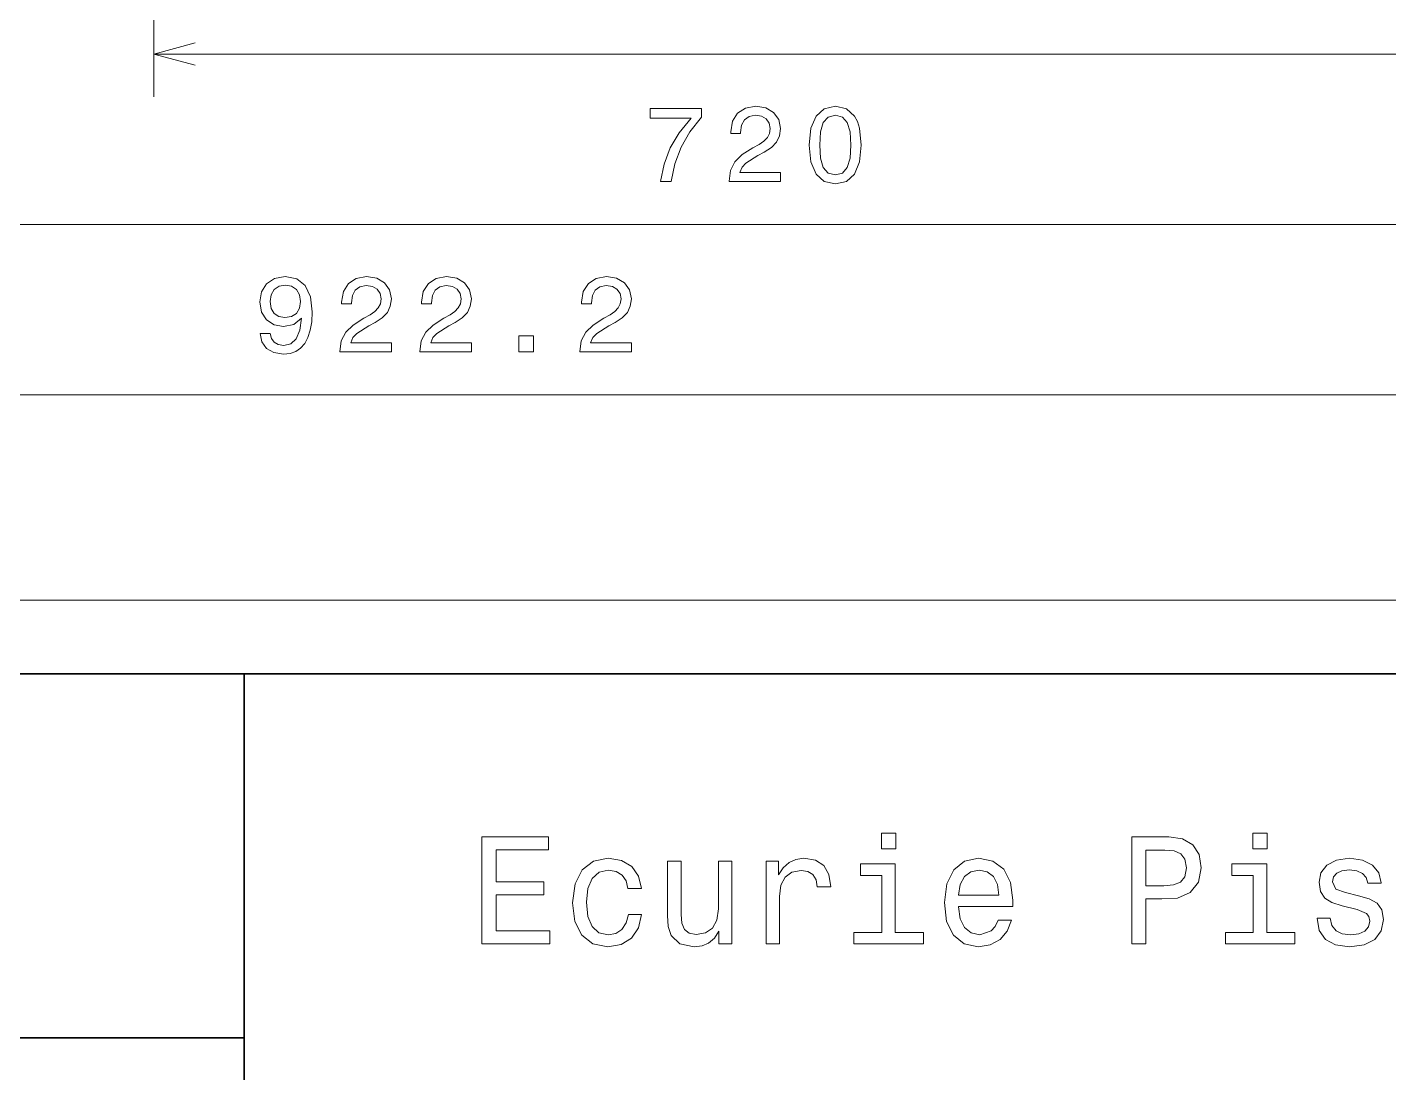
# Model space of a CAD drawing. Extents: x 0 to 420, y 0 to 297.
# Drawn here: x 274.9 to 338.5, y 51.4 to 100.2 of the extents above; entities that cross this region are included whole.
import ezdxf

# ---------------------------------------------------------------- set-up
doc = ezdxf.new("R2010")
doc.units = 0

msp = doc.modelspace()

# ---------------------------------------------------------------- linework, layer by layer
at = {"color": 7, "lineweight": 13}
for p, q in [((280.787323, 154.658569), (280.787323, 96.966209)), ((280.787323, 98.966209), (360.310303, 98.966209)), ((228.573792, 83.043495), (360.310303, 83.043495)), ((151.558884, 73.443031), (360.310303, 73.443031))]:
    msp.add_line(p, q, dxfattribs=at)
at = {"color": 230, "lineweight": 13}
msp.add_line((257.453156, 91.004845), (360.310303, 91.004845), dxfattribs=at)
at = {"color": 7, "lineweight": 35}
for p, q in [((220, 70), (410, 70)), ((285, 10), (285, 70)), ((220, 53), (285, 53))]:
    msp.add_line(p, q, dxfattribs=at)
at = {"color": 7, "lineweight": 13}
msp.add_lwpolyline([(282.719177, 99.483849), (280.787323, 98.966209), (282.719177, 98.44857)], dxfattribs=at)
at = {"color": 230, "lineweight": 13}
for points in [[(304.444702, 93.004845), (304.954071, 93.004845), (305.120514, 93.836975), (305.413025, 94.613632), (305.826569, 95.334816), (306.36618, 96.010612), (306.36618, 96.429199), (303.965607, 96.429199), (303.965607, 95.970261), (305.882019, 95.970261), (305.327271, 95.289429), (304.908691, 94.578331), (304.61618, 93.821846)], [(307.651184, 93.004845), (310.056824, 93.004845), (310.056824, 93.43856), (308.155518, 93.43856), (308.261414, 93.675598), (308.442993, 93.872284), (309.002777, 94.230354), (309.300323, 94.381645), (309.633179, 94.598503), (309.870209, 94.85067), (310.006378, 95.148216), (310.056824, 95.486115), (309.971069, 95.909744), (309.734039, 96.242599), (309.370941, 96.454414), (308.901917, 96.53006), (308.417755, 96.444328), (308.049622, 96.207298), (307.812592, 95.829056), (307.731873, 95.329773), (307.731873, 95.259171), (308.190826, 95.259171), (308.190826, 95.299515), (308.236206, 95.642456), (308.372375, 95.894615), (308.589233, 96.056), (308.876709, 96.111473), (309.16922, 96.061043), (309.386078, 95.934959), (309.527283, 95.738274), (309.577698, 95.491158), (309.542419, 95.259171), (309.446594, 95.062485), (309.285187, 94.891014), (309.063293, 94.739716), (308.765747, 94.578331), (308.271515, 94.265656), (307.923523, 93.9328), (307.716766, 93.529343), (307.651184, 93.019974)], [(311.402344, 94.7145), (311.477997, 93.922714), (311.715027, 93.357872), (312.093262, 93.014931), (312.617767, 92.903984), (313.137207, 93.014931), (313.515472, 93.357872), (313.747437, 93.922714), (313.828125, 94.7145), (313.747437, 95.501244), (313.651611, 95.813927), (313.515472, 96.071129), (313.137207, 96.41407), (312.617767, 96.53006), (312.093262, 96.41407), (311.715027, 96.066086), (311.477997, 95.501244)], [(311.886505, 94.7145), (311.926849, 95.32473), (312.052917, 95.763489), (312.279877, 96.020699), (312.617767, 96.111473), (312.950623, 96.020699), (313.177551, 95.763489), (313.30365, 95.32473), (313.343994, 94.7145), (313.30365, 94.099228), (313.177551, 93.660469), (312.950623, 93.403259), (312.617767, 93.317528), (312.279877, 93.403259), (312.052917, 93.660469), (311.926849, 94.099228)]]:
    msp.add_lwpolyline(points, close=True, dxfattribs=at)
at = {"color": 7, "lineweight": 13}
for points in [[(285.759644, 85.910927), (285.835266, 85.512505), (286.052155, 85.204872), (286.395081, 85.013229), (286.848969, 84.942619), (287.146515, 84.977928), (287.413818, 85.068703), (287.640747, 85.225044), (287.832397, 85.446945), (287.983704, 85.724319), (288.094635, 86.067261), (288.160217, 86.460632), (288.185425, 86.914528), (288.099701, 87.625618), (287.85257, 88.145073), (287.459198, 88.457748), (286.919586, 88.568703), (286.425323, 88.477928), (286.052155, 88.235847), (285.810059, 87.862656), (285.72937, 87.393631), (285.810059, 86.909477), (286.047089, 86.541328), (286.400116, 86.309341), (286.848969, 86.233688), (287.323029, 86.329514), (287.681091, 86.622017), (287.600403, 86.062218), (287.439026, 85.663803), (287.191895, 85.426773), (286.854004, 85.351128), (286.591766, 85.386429), (286.400116, 85.497383), (286.274048, 85.673889), (286.223602, 85.910927)], [(289.475494, 85.043488), (291.881104, 85.043488), (291.881104, 85.477203), (289.979797, 85.477203), (290.085724, 85.714241), (290.267273, 85.910927), (290.827057, 86.26899), (291.124603, 86.420288), (291.457458, 86.637146), (291.694489, 86.889305), (291.830658, 87.186859), (291.881104, 87.524757), (291.79538, 87.948387), (291.55835, 88.281242), (291.195221, 88.493057), (290.726196, 88.568703), (290.242065, 88.482964), (289.873901, 88.245934), (289.636871, 87.867691), (289.556183, 87.368416), (289.556183, 87.297806), (290.015106, 87.297806), (290.015106, 87.338158), (290.060486, 87.681099), (290.196655, 87.933258), (290.413513, 88.094643), (290.700989, 88.150116), (290.9935, 88.099686), (291.210358, 87.973602), (291.351563, 87.776917), (291.402008, 87.5298), (291.366699, 87.297806), (291.270874, 87.10112), (291.109497, 86.929649), (290.887573, 86.778358), (290.590027, 86.616974), (290.095795, 86.304298), (289.747803, 85.971443), (289.541046, 85.567986), (289.475494, 85.058617)], [(293.211517, 85.043488), (295.617126, 85.043488), (295.617126, 85.477203), (293.71582, 85.477203), (293.821747, 85.714241), (294.003296, 85.910927), (294.56308, 86.26899), (294.860626, 86.420288), (295.193481, 86.637146), (295.430511, 86.889305), (295.566681, 87.186859), (295.617126, 87.524757), (295.531403, 87.948387), (295.294373, 88.281242), (294.931244, 88.493057), (294.462219, 88.568703), (293.978088, 88.482964), (293.609924, 88.245934), (293.372894, 87.867691), (293.292206, 87.368416), (293.292206, 87.297806), (293.751129, 87.297806), (293.751129, 87.338158), (293.796509, 87.681099), (293.932678, 87.933258), (294.149536, 88.094643), (294.437012, 88.150116), (294.729523, 88.099686), (294.946381, 87.973602), (295.087585, 87.776917), (295.138031, 87.5298), (295.102722, 87.297806), (295.006897, 87.10112), (294.84552, 86.929649), (294.623596, 86.778358), (294.32605, 86.616974), (293.831818, 86.304298), (293.483826, 85.971443), (293.277069, 85.567986), (293.211517, 85.058617)], [(300.683563, 85.043488), (303.089172, 85.043488), (303.089172, 85.477203), (301.187866, 85.477203), (301.293793, 85.714241), (301.475342, 85.910927), (302.035126, 86.26899), (302.332672, 86.420288), (302.665527, 86.637146), (302.902557, 86.889305), (303.038727, 87.186859), (303.089172, 87.524757), (303.003448, 87.948387), (302.766418, 88.281242), (302.40329, 88.493057), (301.934265, 88.568703), (301.450134, 88.482964), (301.08197, 88.245934), (300.84494, 87.867691), (300.764252, 87.368416), (300.764252, 87.297806), (301.223175, 87.297806), (301.223175, 87.338158), (301.268555, 87.681099), (301.404724, 87.933258), (301.621582, 88.094643), (301.909058, 88.150116), (302.201569, 88.099686), (302.418427, 87.973602), (302.559631, 87.776917), (302.610077, 87.5298), (302.574768, 87.297806), (302.478943, 87.10112), (302.317566, 86.929649), (302.095642, 86.778358), (301.798096, 86.616974), (301.303864, 86.304298), (300.955872, 85.971443), (300.749115, 85.567986), (300.683563, 85.058617)], [(286.218567, 87.398674), (286.269012, 87.711357), (286.410217, 87.958473), (286.632111, 88.114815), (286.919586, 88.170288), (287.217133, 88.114815), (287.444061, 87.958473), (287.585266, 87.7164), (287.640747, 87.403717), (287.585266, 87.085991), (287.444061, 86.848961), (287.212097, 86.702713), (286.904449, 86.652275), (286.627075, 86.702713), (286.410217, 86.848961), (286.269012, 87.080948)], [(297.830109, 85.043488), (298.526062, 85.043488), (298.526062, 85.79493), (297.830109, 85.79493)], [(296.109497, 57.381123), (299.279541, 57.381123), (299.279541, 57.986309), (296.772339, 57.986309), (296.772339, 59.679394), (299.005768, 59.679394), (299.005768, 60.277374), (296.772339, 60.277374), (296.772339, 61.775936), (299.221893, 61.775936), (299.221893, 62.381123), (296.109497, 62.381123)], [(315.439484, 62.554031), (314.76944, 62.554031), (314.76944, 61.833572), (315.439484, 61.833572)], [(326.462524, 57.381123), (327.125366, 57.381123), (327.125366, 59.492073), (327.860229, 59.492073), (328.602295, 59.528095), (329.193085, 59.780258), (329.574921, 60.270172), (329.70462, 60.940201), (329.60376, 61.559795), (329.315552, 62.013687), (328.840057, 62.287464), (328.19165, 62.381123), (326.462524, 62.381123)], [(332.788177, 62.554031), (332.118164, 62.554031), (332.118164, 61.833572), (332.788177, 61.833572)], [(328.011536, 61.76873), (328.443787, 61.725502), (328.760803, 61.588615), (328.94812, 61.336452), (329.01297, 60.940201), (328.940918, 60.522331), (328.746399, 60.270172), (328.414978, 60.140488), (327.96109, 60.104465), (327.125366, 60.104465), (327.125366, 61.76873)], [(302.932281, 59.967579), (303.559082, 59.967579), (303.429382, 60.543945), (303.119598, 60.997837), (302.636871, 61.278816), (302.010071, 61.386887), (301.318451, 61.242794), (300.792511, 60.839336), (300.46109, 60.183716), (300.345825, 59.304752), (300.453888, 58.432995), (300.778107, 57.78458), (301.289612, 57.381123), (301.988464, 57.244236), (302.608063, 57.352303), (303.09079, 57.6549), (303.42218, 58.130402), (303.566284, 58.764408), (302.96109, 58.764408), (302.853027, 58.36095), (302.651306, 58.058357), (302.363098, 57.871037), (302.010071, 57.8134), (301.570618, 57.907059), (301.253601, 58.195244), (301.059082, 58.663544), (300.994232, 59.326366), (301.059082, 59.974781), (301.260803, 60.443081), (301.585022, 60.731266), (302.010071, 60.83213), (302.384735, 60.767288), (302.66571, 60.601585), (302.853027, 60.327808)], [(307.788177, 61.25), (307.154175, 61.25), (307.154175, 59.016571), (307.082123, 58.497837), (306.873199, 58.123196), (306.548981, 57.892651), (306.123901, 57.820602), (305.785309, 57.878242), (305.569153, 58.051151), (305.446686, 58.346542), (305.417877, 58.764408), (305.417877, 61.25), (304.783875, 61.25), (304.783875, 58.706772), (304.805481, 58.195244), (304.942352, 57.770172), (305.360229, 57.381123), (306.030243, 57.244236), (306.390503, 57.294666), (306.700287, 57.424351), (306.966858, 57.647694), (307.182983, 57.971901), (307.182983, 57.381123), (307.788177, 57.381123)], [(309.380402, 57.381123), (310.014404, 57.381123), (310.014404, 59.592937), (310.079254, 60.12608), (310.273773, 60.507923), (310.59079, 60.738472), (311.015839, 60.817722), (311.332855, 60.767288), (311.570618, 60.623199), (311.714691, 60.378242), (311.765137, 60.046829), (312.406342, 60.046829), (312.319885, 60.630402), (312.082123, 61.048271), (311.685883, 61.30043), (311.145538, 61.386887), (310.778107, 61.32925), (310.46109, 61.185158), (310.180115, 60.940201), (309.956757, 60.608788), (309.956757, 61.25), (309.380402, 61.25)], [(315.417877, 57.914265), (315.417877, 61.120316), (313.789612, 61.120316), (313.789612, 60.579971), (314.783875, 60.579971), (314.783875, 57.914265), (313.48703, 57.914265), (313.48703, 57.381123), (316.729095, 57.381123), (316.729095, 57.914265)], [(318.371765, 59.131844), (320.907776, 59.131844), (320.914978, 59.427231), (320.799713, 60.255764), (320.482697, 60.875359), (319.978394, 61.25), (319.30835, 61.386887), (318.65274, 61.242794), (318.148407, 60.839336), (317.824219, 60.183716), (317.708923, 59.319164), (317.816986, 58.432995), (318.141205, 57.78458), (318.638336, 57.381123), (319.286743, 57.244236), (319.848694, 57.337894), (320.309784, 57.582851), (320.648407, 57.971901), (320.842926, 58.490631), (320.216125, 58.490631), (320.086456, 58.20245), (319.899139, 57.986309), (319.365997, 57.8134), (318.955322, 57.892651), (318.645538, 58.14481), (318.443787, 58.555473), (318.371765, 59.110229)], [(332.766571, 57.914265), (332.766571, 61.120316), (331.138336, 61.120316), (331.138336, 60.579971), (332.132568, 60.579971), (332.132568, 57.914265), (330.835724, 57.914265), (330.835724, 57.381123), (334.07782, 57.381123), (334.07782, 57.914265)], [(337.060516, 59.636166), (336.44812, 59.780258), (335.994232, 59.945965), (335.842926, 60.28458), (335.886169, 60.522331), (336.037476, 60.695244), (336.28241, 60.803314), (336.635437, 60.846542), (336.97406, 60.803314), (337.240631, 60.67363), (337.413544, 60.479107), (337.485596, 60.219738), (338.105194, 60.219738), (338.105194, 60.23415), (337.997131, 60.70245), (337.701721, 61.069885), (337.240631, 61.30043), (336.635437, 61.386887), (336.023041, 61.30043), (335.576355, 61.062679), (335.29538, 60.709652), (335.208923, 60.262966), (335.273773, 59.830688), (335.475494, 59.528095), (335.806915, 59.311958), (336.289612, 59.16066), (336.995667, 58.987751), (337.427948, 58.807636), (337.543213, 58.663544), (337.586456, 58.447407), (337.521606, 58.180836), (337.348694, 57.979107), (337.067719, 57.849422), (336.693085, 57.806194), (336.296814, 57.849422), (336.008636, 58.000721), (335.814117, 58.245674), (335.734863, 58.584293), (335.122467, 58.584293), (335.223328, 58.007923), (335.518738, 57.590057), (335.98703, 57.337894), (336.635437, 57.244236), (337.312683, 57.337894), (337.809814, 57.590057), (338.112396, 57.993515), (338.220459, 58.519451), (338.141205, 58.973343), (337.917877, 59.283138), (337.550415, 59.484871)], [(318.371765, 59.664986), (318.451019, 60.162102), (318.645538, 60.529537), (318.940918, 60.75288), (319.329956, 60.83213), (319.711823, 60.75288), (320.007202, 60.529537), (320.187317, 60.162102), (320.252167, 59.664986)]]:
    msp.add_lwpolyline(points, close=True, dxfattribs=at)

doc.saveas('drawing.dxf')
